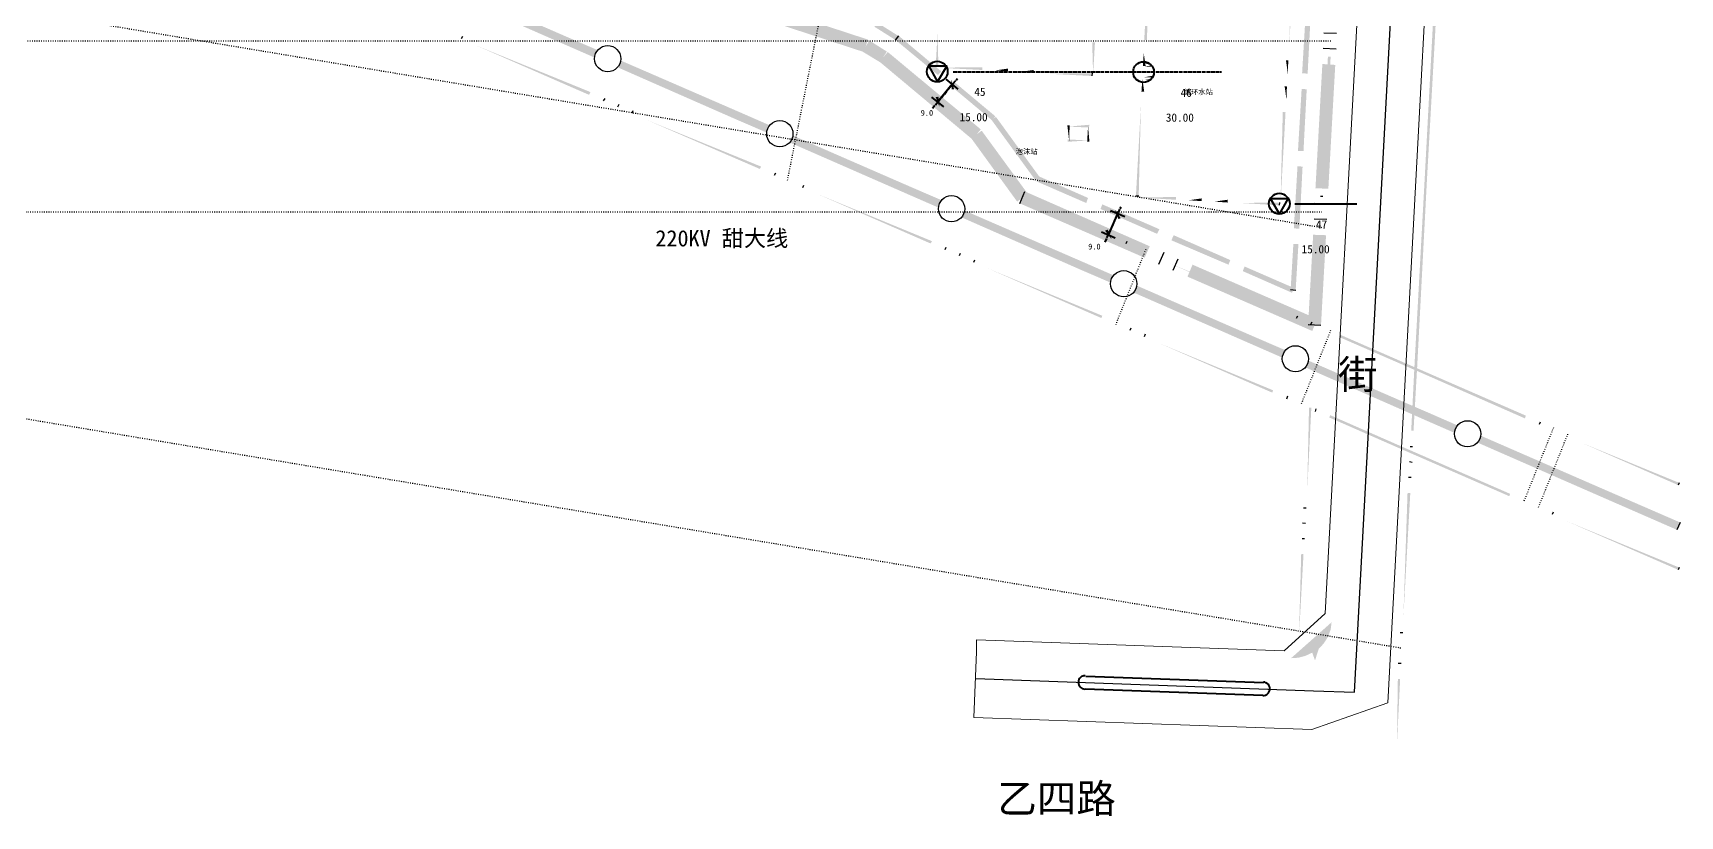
# Model space of a CAD drawing. Header units: metres. Extents: x 110 to 500, y 133 to 419.
# Drawn here: x 285 to 499.6, y 133 to 235.1 of the extents above; entities that cross this region are included whole.
import ezdxf

# ---------------------------------------------------------------- set-up
doc = ezdxf.new("R2010")
doc.units = ezdxf.units.M
doc.linetypes.add('DASHED', pattern=[0.6, 0.5, -0.1])
doc.linetypes.add('DOT', pattern=[0.2, 0, -0.2])
for name, color, linetype in [('PDF_0', 7, 'Continuous'), ('PDF_0高压线', 7, 'Continuous'), ('PDF_c- 现状道路', 7, 'Continuous'), ('PDF_d-道路中心线', 7, 'Continuous'), ('PDF_d-道路红线', 7, 'Continuous'), ('PDF_DM-尺寸标注', 7, 'Continuous'), ('PDF_HY_BZ_CC', 7, 'Continuous'), ('PDF_勘探点', 7, 'Continuous'), ('PDF_绿线', 7, 'Continuous')]:
    doc.layers.add(name, color=color, linetype=linetype)
doc.styles.add('CHINESE', font='宋体')

msp = doc.modelspace()

# ---------------------------------------------------------------- hatches: boundary and pattern name
at = {"layer": 'PDF_0'}
for points in [[(393.26, 232.58), (393.8, 234.2), (376.04, 240.02), (375.5, 238.4)], [(397.4, 234.14), (397.76, 234.68), (395, 236.42), (394.64, 235.88)], [(450.38, 229.82), (451.1, 229.76), (451.52, 237.86), (450.86, 237.86)], [(395.36, 231.26), (396.26, 232.64), (393.98, 234.08), (393.08, 232.64)], [(402.92, 229.58), (403.34, 230.06), (397.82, 234.68), (397.4, 234.14)], [(407.42, 221.18), (408.5, 222.5), (396.38, 232.58), (395.3, 231.32)], [(452.12, 214.82), (453.8, 214.76), (454.7, 230.9), (453.02, 231.02)], [(409.94, 223.7), (410.42, 224.18), (404.9, 228.8), (404.48, 228.26)], [(404.9, 229.1), (404.6, 229.04), (405.02, 227.72), (404.9, 229.1), (405.02, 227.72), (404.72, 227.72), (404.6, 229.04)], [(449.84, 219.68), (450.56, 219.68), (450.98, 227.72), (450.32, 227.78)], [(402.74, 225.38), (403.1, 225.44), (402.62, 226.7), (402.74, 225.38), (402.62, 226.7), (402.98, 226.76), (403.1, 225.44)], [(415.64, 215.84), (416.18, 216.26), (410.48, 224.12), (409.88, 223.76)], [(413.24, 213.08), (414.62, 214.1), (408.62, 222.32), (407.24, 221.36)], [(449.3, 209.6), (450.02, 209.54), (450.44, 217.64), (449.78, 217.7)], [(422.24, 212.9), (422.48, 213.56), (416.06, 216.38), (415.76, 215.72)], [(429.86, 205.76), (430.52, 207.26), (414.26, 214.4), (413.6, 212.84)], [(431.48, 208.88), (431.78, 209.48), (424.34, 212.72), (424.1, 212.12)], [(426.26, 212.18), (425.96, 212.06), (426.74, 210.92), (426.26, 212.18), (426.74, 210.92), (426.44, 210.8), (425.96, 212.06)], [(425.18, 208.04), (425.54, 208.16), (424.7, 209.3), (425.18, 208.04), (424.7, 209.3), (425.06, 209.42), (425.54, 208.16)], [(440.78, 204.86), (441.02, 205.46), (433.64, 208.7), (433.34, 208.04)], [(451.16, 197), (452.84, 196.94), (453.5, 208.7), (451.82, 208.76)], [(448.88, 201.56), (449.54, 201.5), (449.9, 207.56), (449.24, 207.56)], [(451.7, 196.22), (452.36, 197.78), (436.1, 204.86), (435.44, 203.3)], [(449.06, 201.2), (449.36, 201.8), (442.88, 204.62), (442.64, 204.02)]]:
    msp.add_hatch(color=7, dxfattribs=at).paths.add_polyline_path(points)
at = {"layer": 'PDF_0高压线'}
for points in [[(354.32, 233.54), (358.16, 231.86), (358.58, 232.82), (354.68, 234.5), (339.26, 241.22), (338.84, 240.32)], [(376.7, 223.76), (380.6, 222.08), (380.96, 223.04), (377.12, 224.72), (365.24, 229.88), (361.64, 231.44), (361.28, 230.54), (364.82, 228.98)], [(399.14, 213.98), (402.98, 212.3), (403.4, 213.26), (399.5, 214.94), (384.08, 221.66), (383.66, 220.76)], [(421.52, 204.2), (425.42, 202.52), (425.78, 203.48), (421.94, 205.16), (406.46, 211.88), (406.1, 210.98)], [(443.96, 194.42), (447.8, 192.74), (448.22, 193.7), (444.32, 195.38), (428.9, 202.1), (428.48, 201.2)], [(464.72, 185.36), (466.34, 184.64), (470.18, 182.96), (470.6, 183.92), (466.76, 185.6), (465.08, 186.32), (451.28, 192.32), (450.92, 191.42)], [(488.78, 174.86), (499.22, 170.3), (499.64, 171.26), (489.14, 175.82), (473.72, 182.54), (473.3, 181.64)]]:
    msp.add_hatch(color=7, dxfattribs=at).paths.add_polyline_path(points)
at = {"layer": 'PDF_c- 现状道路'}
for points in [[(460.46, 144.98), (475.22, 419.3), (460.46, 144.98), (475.22, 419.3)], [(454.1, 158.24), (464.9, 358.88), (454.1, 158.24), (464.9, 358.88)], [(448.94, 153.56), (449.9, 153.62), (450.8, 153.86), (451.7, 154.28), (452.06, 153.26), (452.54, 154.76), (453.2, 155.48), (453.74, 156.32), (454.1, 157.28), (454.22, 158.24)], [(407.96, 155), (452.06, 153.44), (407.96, 155), (452.06, 153.44)]]:
    msp.add_hatch(color=7, dxfattribs=at).paths.add_polyline_path(points)
at = {"layer": 'PDF_HY_BZ_CC'}
for points in [[(430.82, 246.08), (430.46, 246.14), (430.16, 234.14), (430.82, 246.08), (430.16, 234.14), (429.8, 234.14), (430.46, 246.14)], [(448.34, 233.18), (448.7, 233.18), (449, 245.12), (448.34, 233.18), (449, 245.12), (449.3, 245.12), (448.7, 233.18)], [(403.16, 234.92), (402.86, 234.92), (402.98, 230.72), (403.16, 234.92), (402.98, 230.72), (402.62, 230.72), (402.86, 234.92)], [(422.84, 229.64), (423.14, 229.64), (423.02, 233.84), (422.84, 229.64), (423.02, 233.84), (423.38, 233.84), (423.14, 229.64)], [(430.04, 232.46), (429.74, 232.46), (429.98, 230.78), (430.04, 232.46), (429.98, 230.78), (429.62, 230.78), (429.74, 232.46)], [(402.8, 230.9), (402.8, 230.54), (408.68, 230.6), (402.8, 230.9), (408.68, 230.6), (408.68, 230.24), (402.8, 230.54)], [(410.36, 230.48), (410.36, 230.18), (412.04, 230.42), (410.36, 230.48), (412.04, 230.42), (412.04, 230.06), (410.36, 230.18)], [(413.72, 230.3), (413.72, 230), (415.4, 230.24), (413.72, 230.3), (415.4, 230.24), (415.4, 229.88), (413.72, 230)], [(417.08, 230.12), (417.08, 229.76), (423.02, 229.82), (417.08, 230.12), (423.02, 229.82), (422.96, 229.46), (417.08, 229.76)], [(448.16, 229.82), (448.52, 229.76), (448.28, 231.5), (448.16, 229.82), (448.28, 231.5), (448.58, 231.5), (448.52, 229.76)], [(429.86, 229.1), (429.56, 229.1), (429.8, 227.42), (429.86, 229.1), (429.8, 227.42), (429.44, 227.42), (429.56, 229.1)], [(447.98, 226.46), (448.34, 226.4), (448.1, 228.14), (447.98, 226.46), (448.1, 228.14), (448.4, 228.08), (448.34, 226.4)], [(429.68, 225.74), (429.38, 225.74), (429.08, 213.8), (429.68, 225.74), (429.08, 213.8), (428.72, 213.8), (429.38, 225.74)], [(447.26, 212.78), (447.56, 212.78), (447.86, 224.78), (447.26, 212.78), (447.86, 224.78), (448.22, 224.72), (447.56, 212.78)], [(419.66, 221.06), (420.02, 221), (419.78, 223.04), (419.66, 221.06), (419.78, 223.04), (420.08, 223.04), (420.02, 221)], [(422.54, 220.7), (422.54, 221.06), (419.84, 220.88), (422.54, 220.7), (419.84, 220.88), (419.84, 221.18), (422.54, 221.06)], [(419.96, 223.22), (419.9, 222.86), (422.66, 223.1), (419.96, 223.22), (422.66, 223.1), (422.6, 222.74), (419.9, 222.86)], [(422.78, 222.92), (422.48, 222.92), (422.66, 220.88), (422.78, 222.92), (422.66, 220.88), (422.36, 220.88), (422.48, 222.92)], [(428.9, 213.98), (428.9, 213.62), (433.94, 213.68), (428.9, 213.98), (433.94, 213.68), (433.94, 213.32), (428.9, 213.62)], [(435.62, 213.62), (435.62, 213.26), (437.3, 213.5), (435.62, 213.62), (437.3, 213.5), (437.3, 213.14), (435.62, 213.26)], [(438.98, 213.44), (438.98, 213.08), (440.66, 213.32), (438.98, 213.44), (440.66, 213.32), (440.66, 212.96), (438.98, 213.08)], [(442.4, 213.26), (442.34, 212.9), (447.44, 212.96), (442.4, 213.26), (447.44, 212.96), (447.38, 212.6), (442.34, 212.9)]]:
    msp.add_hatch(color=7, dxfattribs=at).paths.add_polyline_path(points)
at = {"layer": 'PDF_勘探点'}
for points in [[(430.22, 231.2), (429.74, 231.2), (430.4, 231.14), (429.74, 231.14)], [(429.74, 231.02), (430.64, 231.02), (430.4, 231.14)], [(429.74, 230.66), (430.94, 230.66), (430.76, 230.84)], [(429.74, 229.28), (430.94, 229.28), (431.06, 229.52)], [(429.8, 228.92), (430.64, 228.92), (430.82, 229.1)], [(429.8, 228.68), (430.22, 228.68), (430.46, 228.8)]]:
    msp.add_hatch(color=7, dxfattribs=at).paths.add_polyline_path(points)
at = {"layer": 'PDF_绿线'}
for points in [[(467.36, 234.98), (466.34, 215.78), (465.02, 191.6), (464.6, 183.2), (464.9, 183.2), (465.38, 191.6), (466.64, 215.72), (467.72, 234.98), (468.56, 251.42), (468.74, 254), (469.46, 267.44), (470.12, 279.92), (471.14, 299.12), (471.74, 310.16), (471.44, 310.16), (470.84, 299.12), (469.76, 279.92), (469.1, 267.5), (468.38, 254), (468.26, 251.42)], [(342.74, 233.78), (342.62, 233.48), (357.62, 227.36), (342.74, 233.78), (357.62, 227.36), (357.44, 227), (342.62, 233.48)], [(452.84, 215.84), (453.2, 215.78), (453.74, 231.98), (452.84, 215.84), (453.74, 231.98), (454.1, 231.98), (453.2, 215.78)], [(365, 224.12), (364.88, 223.76), (379.88, 217.64), (365, 224.12), (379.88, 217.64), (379.7, 217.34), (364.88, 223.76)], [(387.26, 214.4), (387.14, 214.1), (402.14, 207.92), (387.26, 214.4), (402.14, 207.92), (401.96, 207.62), (387.14, 214.1)], [(414.02, 213.74), (413.84, 213.44), (425.66, 208.7), (414.02, 213.74), (425.66, 208.7), (425.54, 208.34), (413.84, 213.44)], [(451.88, 197), (452.18, 197), (452.42, 207.74), (451.88, 197), (452.42, 207.74), (452.78, 207.74), (452.18, 197)], [(409.52, 204.68), (409.4, 204.38), (424.34, 198.2), (409.52, 204.68), (424.34, 198.2), (424.22, 197.9), (409.4, 204.38)], [(433.1, 205.46), (432.92, 205.1), (447.92, 198.98), (433.1, 205.46), (447.92, 198.98), (447.8, 198.68), (432.92, 205.1)], [(466.88, 190.34), (479.42, 184.82), (479.54, 185.18), (467, 190.64), (455.3, 195.74), (455.18, 195.44)], [(431.78, 194.96), (431.66, 194.66), (446.6, 188.48), (431.78, 194.96), (446.6, 188.48), (446.48, 188.18), (431.66, 194.66)], [(450.68, 175.22), (451.04, 175.22), (451.28, 186.2), (450.68, 175.22), (451.28, 186.2), (451.58, 186.2), (451.04, 175.22)], [(462.8, 181.04), (477.38, 174.68), (477.5, 174.98), (462.92, 181.34), (454.04, 185.24), (453.92, 184.94)], [(486.98, 181.94), (486.8, 181.64), (499.52, 176.42), (486.98, 181.94), (499.52, 176.42), (499.4, 176.12), (486.8, 181.64)], [(463.28, 158.96), (463.58, 158.96), (464.12, 175.1), (463.28, 158.96), (464.12, 175.1), (464.48, 175.1), (463.58, 158.96)], [(484.94, 171.74), (484.82, 171.44), (499.52, 165.38), (484.94, 171.74), (499.52, 165.38), (499.4, 165.08), (484.82, 171.44)], [(449.66, 156.14), (449.96, 156.14), (450.26, 167.12), (449.66, 156.14), (450.26, 167.12), (450.56, 167.12), (449.96, 156.14)], [(462.38, 142.46), (462.74, 142.46), (462.86, 150.86), (462.38, 142.46), (462.86, 150.86), (463.16, 150.86), (462.74, 142.46)]]:
    msp.add_hatch(color=7, dxfattribs=at).paths.add_polyline_path(points)

# ---------------------------------------------------------------- linework, layer by layer
at = {"layer": 'PDF_0', "color": 2}
for points in [[(397.4, 234.14), (397.82, 234.68)], [(449.54, 201.5), (448.88, 201.56)]]:
    msp.add_lwpolyline(points, dxfattribs=at)
at = {"layer": 'PDF_0', "color": 1}
for points in [[(454.88, 234.98), (453.2, 235.04)], [(454.82, 232.94), (453.14, 233.06)], [(413.6, 212.84), (414.26, 214.4)], [(453.74, 212.72), (452, 212.84)], [(453.62, 210.74), (451.94, 210.8)], [(431.72, 204.92), (432.38, 206.48)], [(433.58, 204.14), (434.24, 205.64)], [(452.84, 196.94), (451.16, 197)]]:
    msp.add_lwpolyline(points, dxfattribs=at)
at = {"layer": 'PDF_0', "color": 7, "linetype": 'DASHED', "lineweight": 40}
for points in [[(402.2, 225.26), (405.47, 229.13)], [(424.7, 207.8), (426.78, 212.4)]]:
    msp.add_lwpolyline(points, dxfattribs=at)
at = {"layer": 'PDF_0', "color": 7, "lineweight": 40}
for points in [[(405.56, 227.72), (404, 229.04)], [(402.08, 226.7), (403.64, 225.44)], [(427.28, 211.1), (425.42, 211.88)], [(424.22, 209.12), (426.02, 208.34)], [(422.18, 151.22), (445.34, 150.38)], [(445.28, 148.7), (422.12, 149.54)]]:
    msp.add_lwpolyline(points, dxfattribs=at)
for centre, start, end in [((422.09, 150.41), 87.9324, 177.9346), ((422.09, 150.41), 177.936, -92.0631), ((445.31, 149.57), -2.066, 87.9349), ((445.31, 149.57), -92.0672, -2.0638)]:
    msp.add_arc(centre, 0.87, start, end, dxfattribs=at)
at = {"layer": 'PDF_0高压线', "color": 1}
msp.add_lwpolyline([(499.64, 171.26), (499.22, 170.3)], dxfattribs=at)
for centre in [(359.87, 231.71), (382.31, 221.93), (404.69, 212.15), (427.13, 202.37), (449.51, 192.59), (471.95, 182.81)]:
    msp.add_circle(centre, 1.71, dxfattribs=at)
at = {"layer": 'PDF_d-道路中心线', "color": 1}
for points in [[(457.22, 149.12), (471.74, 419.3)], [(407.84, 150.92), (451.88, 149.3), (457.22, 149.12)]]:
    msp.add_lwpolyline(points, dxfattribs=at)
at = {"layer": 'PDF_d-道路红线', "color": 5, "lineweight": 5}
for points in [[(461.54, 147.74), (476.12, 419.3)], [(407.96, 155.96), (448.04, 154.52), (453.38, 159.38), (458.36, 252.32)], [(407.96, 154.4), (407.96, 155.96)], [(407.96, 154.4), (407.6, 145.82)], [(445.34, 150.38), (422.18, 151.22)], [(422.12, 149.54), (445.28, 148.7)], [(451.64, 144.26), (461.54, 147.74)], [(407.6, 145.82), (451.64, 144.26)]]:
    msp.add_lwpolyline(points, dxfattribs=at)
for centre, start, end in [((422.09, 150.41), 87.9339, 177.935), ((422.09, 150.41), 177.936, -92.0631), ((445.31, 149.57), -2.066, 87.9349), ((445.31, 149.57), -92.0648, -2.0663)]:
    msp.add_arc(centre, 0.87, start, end, dxfattribs=at)
at = {"layer": 'PDF_DM-尺寸标注', "color": 7, "lineweight": 40}
for points in [[(404.78, 228.38), (402.86, 226.04)], [(426.32, 211.52), (425.12, 208.7)]]:
    msp.add_lwpolyline(points, dxfattribs=at)
at = {"layer": 'PDF_HY_BZ_CC', "color": 5}
for points in [[(402.98, 230.72), (402.62, 230.72)], [(423.02, 229.82), (422.96, 229.46)], [(429.08, 213.8), (428.72, 213.8)], [(447.44, 212.96), (447.38, 212.6)]]:
    msp.add_lwpolyline(points, dxfattribs=at)
at = {"layer": 'PDF_勘探点', "color": 5, "lineweight": 40}
for points in [[(402.86, 228.68), (404.06, 230.72), (401.72, 230.72)], [(447.44, 211.46), (448.58, 213.44), (446.24, 213.44)]]:
    msp.add_lwpolyline(points, close=True, dxfattribs=at)
at = {"layer": 'PDF_勘探点', "color": 5, "linetype": 'DASHED', "lineweight": 40}
msp.add_lwpolyline([(404.9, 230), (439.88, 230)], dxfattribs=at)
at = {"layer": 'PDF_勘探点', "color": 5, "lineweight": 40}
msp.add_lwpolyline([(449.42, 212.78), (457.52, 212.78)], dxfattribs=at)
for centre in [(402.83, 230.03), (429.71, 229.97), (447.41, 212.81)]:
    msp.add_circle(centre, 1.35, dxfattribs=at)
at = {"layer": 'PDF_绿线', "color": 3, "linetype": 'DOT'}
for points in [[(415.7, 378.02), (383.25, 215.75)], [(136.2, 262.5), (452.9, 209.72)], [(134.54, 234.02), (454.16, 234.02)], [(133.4, 211.76), (452.96, 211.76)], [(133.48, 209.87), (463.4, 154.88)], [(429.99, 206.84), (426.08, 197.06)], [(454.09, 196.28), (450.2, 186.56)], [(483.13, 183.61), (479.24, 173.9)], [(484.99, 182.77), (481.1, 173.06)]]:
    msp.add_lwpolyline(points, dxfattribs=at)
at = {"layer": 'PDF_绿线', "color": 3}
for points in [[(340.94, 234.62), (340.76, 234.32)], [(359.48, 226.52), (359.3, 226.22)], [(361.34, 225.74), (361.16, 225.38)], [(363.14, 224.9), (363.02, 224.6)], [(381.74, 216.8), (381.56, 216.5)], [(385.4, 215.18), (385.28, 214.88)], [(452.78, 213.8), (453.08, 213.8)], [(403.94, 207.08), (403.82, 206.78)], [(405.8, 206.3), (405.68, 206)], [(427.52, 207.86), (427.4, 207.56)], [(407.66, 205.46), (407.54, 205.16)], [(449.78, 198.14), (449.6, 197.84)], [(428.06, 196.58), (427.94, 196.28)], [(429.92, 195.8), (429.8, 195.44)], [(451.64, 197.36), (451.46, 197.06)], [(448.46, 187.7), (448.34, 187.34)], [(452.18, 186.08), (452.06, 185.72)], [(481.4, 184.34), (481.28, 184.04)], [(464.48, 181.16), (464.78, 181.16)], [(464.36, 179.18), (464.72, 179.12)], [(464.24, 177.14), (464.6, 177.14)], [(499.52, 176.42), (499.4, 176.12)], [(450.56, 173.18), (450.92, 173.18)], [(483.08, 172.58), (482.96, 172.28)], [(450.44, 171.2), (450.8, 171.14)], [(450.38, 169.16), (450.68, 169.16)], [(499.52, 165.38), (499.4, 165.08)], [(463.16, 156.92), (463.52, 156.92)], [(462.92, 152.9), (463.28, 152.9)]]:
    msp.add_lwpolyline(points, dxfattribs=at)

# ---------------------------------------------------------------- texts
at = {"color": 5, "char_height": 1.073, "attachment_point": 7, "style": 'CHINESE'}
for s, insert in [('45', (407.66, 226.84)), ('46', (434.54, 226.72)), ('15.00', (405.74, 223.54)), ('30.00', (432.62, 223.48)), ('47', (452.18, 209.56)), ('15.00', (450.32, 206.32))]:
    msp.add_mtext(s, dxfattribs=dict(at, insert=insert))
at = {"attachment_point": 7, "style": 'CHINESE'}
for s, insert, char_height in [('循环水站', (434.95, 226.95), 0.679), ('9.0', (400.67, 224.26), 0.755), ('泡沫站', (413.05, 219.21), 0.679), ('220KV 甜大线', (366.09, 207.01), 2.117), ('9.0', (422.5, 206.83), 0.755), ('街', (455.06, 188.24), 3.77), ('乙四路', (410.66, 132.98), 3.774)]:
    msp.add_mtext(s, dxfattribs=dict(at, insert=insert, char_height=char_height))

doc.saveas('drawing.dxf')
